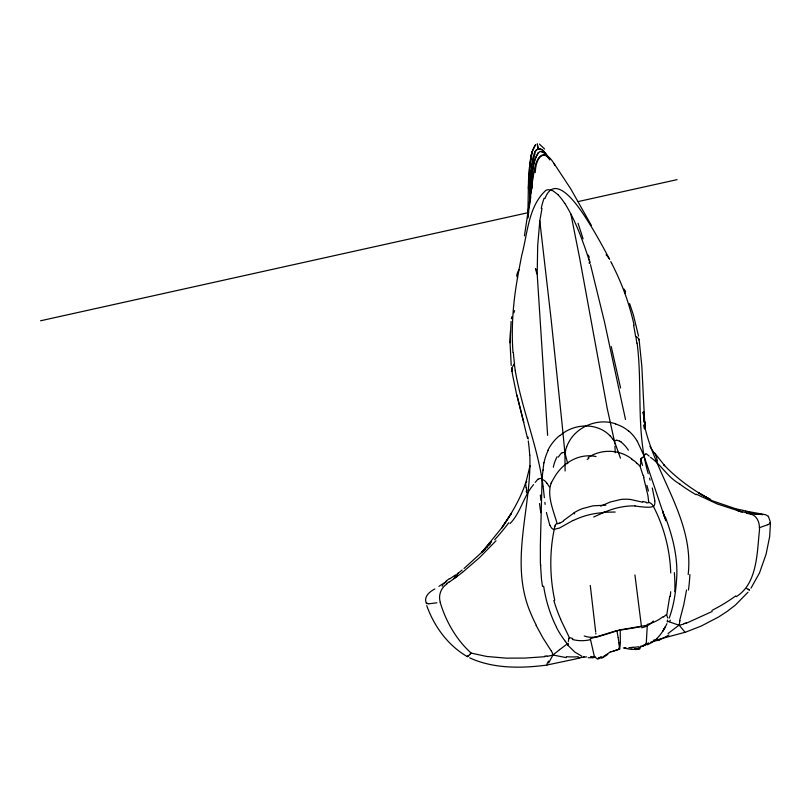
<?xml version="1.0" encoding="UTF-8"?>
<svg xmlns="http://www.w3.org/2000/svg" width="811" height="811" viewBox="0 0 811 811"><rect width="100%" height="100%" fill="white"/><g stroke="black" fill="none" stroke-linecap="round" stroke-linejoin="round"><path stroke-width="1.22" d="M541.981 208.488L539.802 220.957L551.186 319.899L562.084 424.001L564.902 452.832L565.115 470.958M527.819 217.054L528.508 180.377L529.644 166.012C530.627 158.794 531.256 150.958 535.503 144.834M769.517 522.771L770.45 523.054L769.659 536.639L766.06 554.318L759.501 572.921L750.996 588.147M530.049 199.972C530.414 191.923 528.012 124.387 549.209 158.611L547.82 156.533M620.364 642.413L620.192 629.823L647.3 625.251L646.316 642.424L645.292 645.394A4.4 1.044 73 0 1 644.927 645.14L644.796 645.019M529.36 205.812L530.191 181.552L531.823 164.369M567.7 644.279L567.791 645.211L568.004 644.248M543.877 462.787L542.103 477.78L540.359 545.225L540.379 562.692L541.454 578.831A190.179 152.235 -33.4 0 0 542.539 586.485M510.089 342.718L511.082 321.47M510.464 330.868L510.068 343.246L511.214 365.437M531.773 189.328C533.557 177.051 530.435 160.71 540.004 151.404L544.171 152.762L549.088 158.206M528.346 188.659L529.492 167.989L530.881 157.466L532.188 151.657L535.422 144.916M678.979 624.926L685.102 632.347L701.211 626.062L718.658 616.938L727.244 611.352L735.405 605.067L747.985 592.212M688.174 574.543C694.165 521.159 657.305 478.074 645.171 428.603M529.421 206.237C531.55 188.324 529.532 168.566 538.281 152.356M530.637 198.32L530.82 196.586M527.86 218.108C529.776 202.061 531.235 185.922 534.459 170.067C535.108 161.693 541.849 147.217 549.848 159.949M669.744 596.288L666.723 615.184A10.614 6.518 -27.8 0 1 666.875 615.529L667.717 617.982M539.802 220.957L537.683 245.855L537.196 274.23L547.607 435.304M529.502 167.897L532.188 151.657M531.154 191.102L524.433 235.889M568.339 641.43L568.846 638.652M517.408 278.041L517.57 277.068M648.699 502.131L647.969 495.754L643.681 477.72M686.542 590.002L683.774 604.783L679.608 620.709M535.26 172.571C535.919 155.631 545.367 147.146 555.038 165.525M531.986 187.746L532.361 185.557M530.059 465.737L525.984 482.089A2.443 1.267 77.5 0 0 525.68 482.961L525.65 484.38M530.485 159.706L531.458 154.506M554.886 526.217C549.452 550.081 549.493 576.074 554.724 600.15M530.941 157.02L531.448 154.546M641.106 461.53L640.143 465.919M565.449 450.5L566.625 446.881M770.45 523.115L768.534 524.393A33.859 16.048 5.7 0 1 767.835 524.676M666.307 614.606L663.449 617.141M511.903 316.695L511.366 318.743L512.106 318.368M568.967 638.247L569.302 637.497L560.583 619.32M669.207 618.104C674.164 604.58 676.029 590.175 676.8 575.861C677.52 556.255 672.735 536.983 665.963 518.726L665.263 516.708M525.771 482.515C520.419 498.887 511.437 513.769 501.786 527.92L511.569 513.089L501.948 527.576L481.602 552.575L491.567 541.393L481.511 552.494M514.225 364.068L511.589 368.447L512.633 375.209L516.719 394.947L523.805 422.379M534.378 153.431C535.26 147.825 541.819 147.338 544.404 151.992M544.972 198.523C555.403 171.06 579.348 207.778 586.525 219.011C594.929 232.068 602.411 245.692 609.639 259.439M555.261 525.183L555.576 524.595A1.308 0.953 -40.3 0 1 556.731 523.876A1.216 0.902 -44.8 0 0 557.025 523.815M551.166 483.265C546.644 495.44 553.639 511.254 557.106 523.5M666.916 623.659C662.759 632.58 656.484 641.389 646.925 644.877M551.622 482.312L553.467 478.845A62.498 60.643 16.5 0 1 554.582 476.99C562.347 463.598 577.381 454.109 593.196 456.056A57.459 54.266 84.5 0 1 595.994 456.552M467.704 655.805L467.389 656.667L468.383 655.917M662.668 631.475L665.213 626.964L663.226 630.482M442.157 586.191L442.907 585.055M558.313 457.14L559.762 455.093A8.678 7.684 -30.1 0 1 562.266 452.599M548.662 662.962L552.96 654.984L559.489 649.763M642.484 457.911A6.883 3.011 -60.3 0 1 642.951 457.201L643.61 456.238M641.095 646.549L640.102 648.06A3.244 2.656 14.1 0 1 639.352 649.297M533.597 484.593C523.49 496.16 520.946 512.309 510.038 523.592M535.199 482.383L537.926 479.22M618.986 648.394L619.685 649.094L620.344 643.731A80.177 13.24 78.6 0 0 620.344 642.353M455.052 576.682L453.805 578.638L454.758 578.182M455.731 575.861L458.62 572.84M443.789 583.961L445.888 581.862M496.018 540.765L479.686 557.492L463.051 571.867M470.066 654.183L471.11 653.088L486.661 656.454L506.206 658.147L525.031 658.066L544.83 656.697M469.934 654.325L468.677 655.633M489.104 545.235L490.381 543.887M486.549 547.841L487.827 546.553M485.292 549.118L464.034 568.47M643.022 645.962L643.944 645.15M446.8 584.042C440.87 588.005 438.153 595.477 440.292 602.269M559.62 649.662L567.274 643.883M462.088 570.062L459.33 572.282M610.693 651.557L606.435 654.639A51.438 49.025 -26.8 0 1 605.533 655.247M559.945 435.679C573.722 423.291 597.312 422.115 610.328 436.115M462.645 572.181L458.489 575.384M449.051 582.247L454.839 578.02M456.441 576.935L457.799 575.901M635.003 505.993C639.595 506.642 661.563 509.866 649.347 502.394A1.227 1.044 1 0 1 648.952 502.536M455.458 577.675L455.782 577.351M455.894 577.351L457.637 576.023M736.165 596.714C757.758 583.555 757.028 551.581 759.532 529.593A62.721 46.257 -46.4 0 0 759.42 527.667C759.431 522.041 756.845 515.816 750.966 514.154M648.739 642.839L642.616 645.84M434.808 588.958C429.972 591.554 424.052 596.085 425.957 602.411M449.73 578.841L455.539 574.908M563.442 520.642L574.523 512.552M458.347 573.053L457.303 573.742M438.964 586.333L446.689 581.264M605.523 655.227L603.729 656.302M668.051 633.533L678.969 625.2L667.108 621.084M588.228 457.505C601.417 448.716 619.594 449.294 632.012 459.138M601.306 656.596L600.545 657.011M426.961 602.755L426.191 603.506L428.745 603.739M599.978 657.326L598.923 657.853M573.245 520.327L559.448 528.042L554.116 529.36M638.683 340.002L638.967 339.008L636.716 336.849M712.159 611.484L686.126 623.304M600.698 506.135L610.419 501.948L620.891 499.475A34.68 24.452 -23.4 0 1 630.897 499.546L642.778 502.232M601.478 657.528L598.346 658.877M598.731 657.944L598.234 658.167M593.672 517.023L605.006 511.903M767.855 524.687L759.441 527.667M657.204 639.129L653.494 640.599M610.734 651.993L619.685 649.094M606.628 634.131L620.192 629.823M606.253 634.263L596.227 637.253M512.167 368.721L511.599 368.65M613.177 651.132L617.911 649.591M546.928 665.071C521.737 668.416 493.575 668.882 469.67 657.843M683.906 624.064L680.622 624.906A28.77 17.447 -41.5 0 1 678.989 625.149M650.777 642.17L659.607 639.707M583.748 656.707L584.315 656.545M581.386 657.386L579.53 657.903M578.892 658.086L576.256 658.796M575.577 658.978L546.817 665.05M630.421 628.464L616.066 630.806L590.327 638.703L594.564 657.427L594.25 656.383M642.383 646.174L643.964 645.799M40.55 320.781L528.752 212.533M578.192 201.564L677.063 179.647M659.029 639.25L685.092 632.286M657.711 639.524L655.805 639.909M653.362 640.376L653.96 640.264M624.845 293.278L625.393 292.73L624.683 291.119M547.192 656.363L551.105 655.521A28.821 19.616 3.5 0 0 552.93 654.943M440.17 602.289L440.17 602.289A62.994 50.931 4 0 0 440.728 604.134C446.547 622.564 456.745 640.102 471.171 653.098M539.639 478.541L539.852 478.51A2.93 2.332 44.5 0 1 540.471 478.409A3.132 2.321 34.8 0 1 542.093 479.119L543.106 486.377M638.541 649.358L635.185 649.54M436.916 602.796L430.023 603.648A31.345 17.163 -23.4 0 1 428.725 603.759M586.677 656.89L578.314 657.792M631.191 628.373L641.45 626.579L634.942 574.958M632.661 647.462L639.169 646.752M628.748 647.725L633.158 647.33M593.003 657.64L588.269 657.721M638.115 648.729L634.597 648.709M603.516 512.248L615.184 512.035M605.918 505.182L593.044 505.811L582.572 508.578A34.579 24.857 -19 0 0 574.482 512.501M740.869 511.761L740.22 511.579M632.692 649.449L630.654 649.276A51.357 48.548 -37.4 0 1 629.61 649.135L623.284 647.948M753.936 513.91L762.786 514.6L749.394 513.17M566.19 657.63L552.96 654.984A27.351 17.284 17.2 0 0 551.409 651.01M593.044 656.92L590.661 656.454M625.94 647.766L625.301 647.665M591.341 657.295L593.115 657.731M746.809 511.295L765.645 514.721L768.382 516.374M737.158 509.115L743.423 510.393M736.276 508.953L710.953 500.326M740.027 511.244L746.779 512.826M738.993 511.021L717.076 503.905L696.436 494.234M737.625 510.707L739.662 511.386M572.779 638.541L569.545 637.578M615.671 423.849C596.947 417.483 574.441 427.326 567.082 445.766A25.455 23.448 -34.8 0 0 566.656 446.891M745.694 511.001L749.688 512.623M734.766 508.659L737.959 510.099M619.411 649.114L619.138 644.025M619.634 441.093L621.256 442.046M738.862 510.545L740.909 511.741M710.233 499.424L698.484 492.835L710.771 499.758C693.446 490.543 677.317 478.987 663.773 464.744L664.696 465.707L654.801 453.187A2.433 1.855 76.5 0 0 653.919 452.589L652.368 450.298M467.42 656.677C448.088 645.617 434.078 626.376 426.738 605.594M746.566 588.401L749.546 590.155L748.31 589.222M541.93 151.556L544.059 152.782L548.246 157.456M581.781 656.17L574.999 652.206L567.761 645.15M594.037 656.494L594.808 656.961M539.416 144.094L544.627 149.011M680.125 484.167C667.879 477.72 661.512 465.058 650.534 457.353M595.396 657.376L596.653 658.35A4.582 3.396 -56.4 0 0 597.687 659.069M619.381 649.124L619.452 649.175A4.694 0.811 77.2 0 1 619.107 648.78L618.905 648.415M633.644 460.354L636.513 462.726M628.657 430.925L630.269 432.375A52.786 46.774 -18.9 0 1 637.314 441.306M637.253 463.405L640.051 466.203L643.082 475.499M649.155 456.106L646.772 454.13A5.859 2.585 -57.7 0 0 645.627 453.825M558.049 194.681L552.889 190.757L548.652 189.693A7.451 7.137 -65.2 0 0 545.945 190.301C528.245 206.308 527.657 233.406 521.726 255.353C519.973 264.447 518.229 273.53 516.698 282.664C512.907 305.727 511.244 329.215 513.008 352.552M567.244 643.731L565.845 642.018M549.402 486.853L546.979 483.234M654.913 453.319L656.596 457.516A13.25 8.931 70.1 0 1 656.829 458.539L657.214 460.76M565.612 641.714L565.135 641.116M564.902 640.802L564.436 640.173M613.197 439.532L610.906 436.713A25.323 23.448 -33.4 0 0 610.348 436.095M607.905 256.641L608.939 258.151M554.258 163.832L570.762 188.892L591.32 225.326M564.851 203.409C576.307 221.849 583.444 242.611 590.073 263.159M651.872 449.517L650.888 447.956M650.402 447.165L649.935 446.374M637.334 441.296L643.772 455.255L664.371 516.374M551.308 651.02L542.964 637.973L536.122 625.393M653.362 506.368C663.935 526.532 670.028 550 670.717 572.941M768.352 516.323L770.328 521.868M556.437 627.42L558.292 630.765A166.954 132.558 -38.4 0 0 560.644 634.658M574.654 513.89L574.117 512.876M610.764 261.598L611.626 263.251M611.727 263.453C621.753 282.968 629.458 303.709 634.09 325.17M537.034 273.956L536.902 273.642A7.461 1.804 64.5 0 1 536.73 273.175L536.081 270.955M538.362 148.636L537.247 143.831L537.957 148.94M549.777 525.224L546.401 512.491M620.466 458.205L614.474 441.437L607.196 408.349L579.814 258.962L570.903 214.053M639.048 339.18L641.805 365.903L644.877 426.282L643.518 411.593L645.08 427.032L643.336 412.059L645.232 427.63L643.599 415.911M629.589 303.557L633.381 314.871L638.531 336.089M578.05 223.289L583.089 238.829M567.73 463.679L564.902 452.832M665.76 520.703L662.699 511.102L664.838 517.986M589.131 259.094L589.769 261.497A7.451 4.329 -83.2 0 1 589.82 261.811L589.871 262.176M649.53 478.166L650.108 480.132M648.232 473.695C635.733 431.33 642.707 386.31 637.101 343.012M590.479 264.629L604.54 322.109L625.494 419.48M589.121 262.713L589.303 263.382M652.287 487.969L654.882 500.823M526.886 490.827L526.369 488.627A13.179 5.383 81.8 0 1 526.157 487.593L526.126 487.401M517.023 395.18L527.485 438.173M611.23 346.581L620.577 387.962M526.096 487.208L525.721 485.049A6.883 3.426 78.2 0 1 525.67 484.38M540.744 565.389L540.653 564.861M616.907 630.603L618.073 637.264M542.042 479.179C535.99 442.33 521.605 407.436 515.218 370.647M618.134 637.649L618.955 642.748M643.113 412.393L645.313 428.066M527.951 437.058L528.214 439.015M590.276 585.42L595.669 631.83M543.188 486.965L544.374 497.711M545.144 504.412L544.891 502.364M511.68 368.133L512.076 371.539M614.708 443.86L614.474 441.437A2.382 2.119 -29.3 0 1 616.816 440.231M595.791 633.087L595.872 633.959M614.92 446.172L615.265 452.741M596.095 636.635L596.115 636.797A20.163 17.507 -23.2 0 1 584.214 635.956M529.836 455.083C531.793 508.183 508.507 562.702 531.043 614.008A252.221 205.051 -31.4 0 0 536.304 625.281M468.616 655.785A20.437 4.329 -59.9 0 1 468.332 656.069M590.479 639.656A36.12 32.288 -31 0 1 572.414 639.463M653.331 621.023A20.336 19.363 -9 0 1 641.704 627.785M573.367 520.48A50.414 31.953 -17.4 0 1 603.394 512.684M554.065 529.603A5.555 5.059 66 0 1 550.132 525.163M560.695 619.249A263.676 200.895 -27.9 0 1 553.842 600.485M526.298 481.906A3.305 1.804 -89 0 1 526.765 481.714M513.86 312.742A21.897 0.76 -69.2 0 1 514.63 310.633M514.529 363.987A249.747 212.553 -39.9 0 1 513.373 352.471M515.32 370.627A254.897 218.189 -37.6 0 1 514.336 364.038M542.022 479.22A8.678 8.627 17.1 0 0 542.579 479.565L543.573 480.061A7.086 4.359 26.7 0 1 544.384 480.538A10.046 8.313 20.4 0 1 546.857 483.285M543.988 462.797A52.34 45.152 -37.4 0 1 548.216 450.308M547.942 450.206A40.459 35.066 -36.8 0 1 559.742 435.446M613.248 439.491A36.84 33.748 -17.5 0 1 614.515 441.407M557.998 194.721A60.44 58.808 -25.3 0 1 564.76 203.47M532.827 164.461A53.171 48.437 -79.9 0 1 535.047 153.654M587.691 254.745A10.198 2.818 79.7 0 1 589.354 257.32M516.648 276.227A11.263 5.383 89.5 0 1 519.081 269.789M544.363 152.022A39.283 38.208 -75.1 0 1 547.729 156.594M670.677 591.706A241.161 194.66 -2.6 0 1 670.261 596.308M674.326 572.607A261.416 209.481 -5.5 0 1 674.843 591.614M654.67 500.894A5.535 4.278 80.5 0 1 653.494 506.551M605.036 511.984A50.424 31.842 -21.9 0 1 635.043 505.892M663.023 616.684A36.171 30.625 -25.9 0 1 647.168 624.46M541.241 208.376A62.842 58.057 -59.4 0 1 544.12 198.229M565.105 452.842A36.677 32.166 -45.1 0 1 565.662 450.531M562.368 452.761A2.372 2.098 -27.7 0 1 564.892 452.842M615.59 424.011A40.297 35.339 -16.7 0 1 628.576 431.006M644.015 455.772A3.132 1.571 -67.3 0 1 644.897 454.555M643.964 455.711A8.809 8.566 29 0 1 643.63 456.258M635.875 336.504A250.143 227.273 -21.4 0 1 636.777 343.063M633.584 325.282A245.348 223.238 -19.3 0 1 635.611 336.545M624.004 289.061A22.596 7.512 41.1 0 1 625.565 291.494M606.111 254.796A11.151 7.289 55.1 0 1 607.834 256.712M535.483 268.542A10.381 1.257 79.6 0 1 535.939 270.022M535.797 269.242A9.62 0.639 77.5 0 1 535.97 269.891M563.959 639.534A147.46 117.271 -37.8 0 1 561.121 635.388M556.559 627.349A203.247 160.507 -39.5 0 1 543.644 586.11M537.987 479.26A5.88 3.345 17.9 0 1 539.69 478.612M543.4 469.63A57.733 4.156 -58.1 0 1 543.188 470.238M526.785 492.956A25.384 22.384 -79.9 0 1 526.197 491.101M446.557 583.869A70.821 54.834 -3.9 0 1 448.807 582.055M455.701 577.229A16.321 2.869 -46.4 0 1 455.093 577.685M455.245 577.037A17.213 7.411 -56.9 0 1 455.894 576.246M445.614 581.639A60.085 49.329 13.7 0 1 449.446 578.578M743.352 510.545A70.506 51.407 -52.7 0 1 745.633 511.123M737.767 509.764A17.355 4.673 34.4 0 1 738.689 510.22M746.596 513.14A59.973 43.024 -36.9 0 1 750.804 514.387M679.314 624.723A27.604 13.899 -53.6 0 1 679.993 620.557M689.887 574.502A249.362 211.732 -12.2 0 1 688.458 590.084M656.778 460.8A25.476 23.914 43.9 0 1 657.001 462.645M644.228 455.083A58.28 12.155 24.6 0 1 643.397 453.947M644.907 454.636A2.889 1.592 -69.4 0 1 645.323 454.342M528.285 440.981A284.803 241.131 22.4 0 1 529.725 455.083M644.451 428.999A285.34 210.748 -57.9 0 1 643.589 425.045M548.53 661.077A16.565 4.521 -76.5 0 1 547.03 663.641M546.999 655.876A40.814 28.375 4.2 0 1 544.668 656.18M508.811 522.76A313.299 268.907 24 0 1 494.669 539.72M578.284 656.738A76.021 71.855 -24.6 0 1 566.311 656.677M568.764 638.652A10.807 6.975 -10.8 0 1 568.866 638.247M568.247 643.194A26.854 3.639 -71.9 0 1 567.659 644.167M686.157 622.777A39.04 24.148 -42.5 0 1 683.977 623.558M735.79 595.882A160.821 123.819 -55.1 0 1 711.926 610.409M696.162 494.74A315.104 230.456 -62.5 0 1 680.023 484.319M558.384 523.47A3.923 3.538 35.4 0 1 557.36 523.663M559.833 522.892A10.847 9.975 43.6 0 1 558.404 523.521M563.625 520.926A35.968 33.444 64 0 1 559.935 523.085M551.024 483.194A51.792 49.684 71 0 1 551.48 482.241M540.825 512.694A78.606 45.477 76 0 1 539.548 503.519M540.896 500.286A90.974 28.497 79.4 0 1 540.369 494.994M642.545 465.484A90.802 7.481 72.5 0 1 640.619 458.458M646.854 485.313A78.495 12.064 75.6 0 1 648.425 491.03M670.352 620.131A27.168 9.61 41.9 0 1 669.227 621.672M667.483 620.06A8.789 1.865 61.5 0 1 667.311 621.936M636.351 462.99A51.752 42.375 74.9 0 1 637.091 463.669M631.881 459.35A62.011 56.03 -83.7 0 1 633.503 460.567M587.123 459.431A58.128 55.614 -18.4 0 1 588.796 458.408M646.357 502.252A35.796 27.037 68.9 0 1 642.829 501.421M646.387 502.8A10.807 8.586 -83.8 0 0 647.715 502.79A3.903 3.092 -83 0 0 648.597 502.577M643.356 475.378A100.534 63.146 80.5 0 1 643.954 477.608M618.986 642.839A80.259 8.161 73.8 0 1 619.178 644.116M621.165 442.127A41.016 34.133 -10.1 0 1 628.383 450.196M616.796 440.312A8.414 7.269 -22.6 0 1 619.563 441.184M668.903 634.962A75.859 73.487 -41.8 0 1 657.772 640.599M607.753 654.416A47.677 26.357 -32.3 0 1 601.924 658.025M603.85 656.515A43.348 40.692 -27.6 0 1 601.59 657.741M635.206 649.307A43.338 40.043 -30.3 0 1 632.722 649.216M625.19 647.827A47.626 28.578 -5.3 0 1 624.875 647.776M631.617 647.948A48.052 26.783 -3.9 0 1 630.948 647.888M553.305 467.207A42.588 35.268 -34.1 0 1 557.066 456.745M594.909 656.839A16.899 12.844 -42.5 0 1 595.477 657.285M640.781 646.428A17.051 13.716 -0.9 0 1 641.197 645.799M639.21 647.604A4.025 3.538 -12.6 0 1 638.673 648.334M640.467 461.571A9.975 7.826 -57.5 0 1 641.795 457.586M554.977 526.217A11.09 8.556 -36.9 0 1 555.342 525.204M742.045 512.329A17.345 0.537 21.7 0 0 742.106 512.339"/></g></svg>
